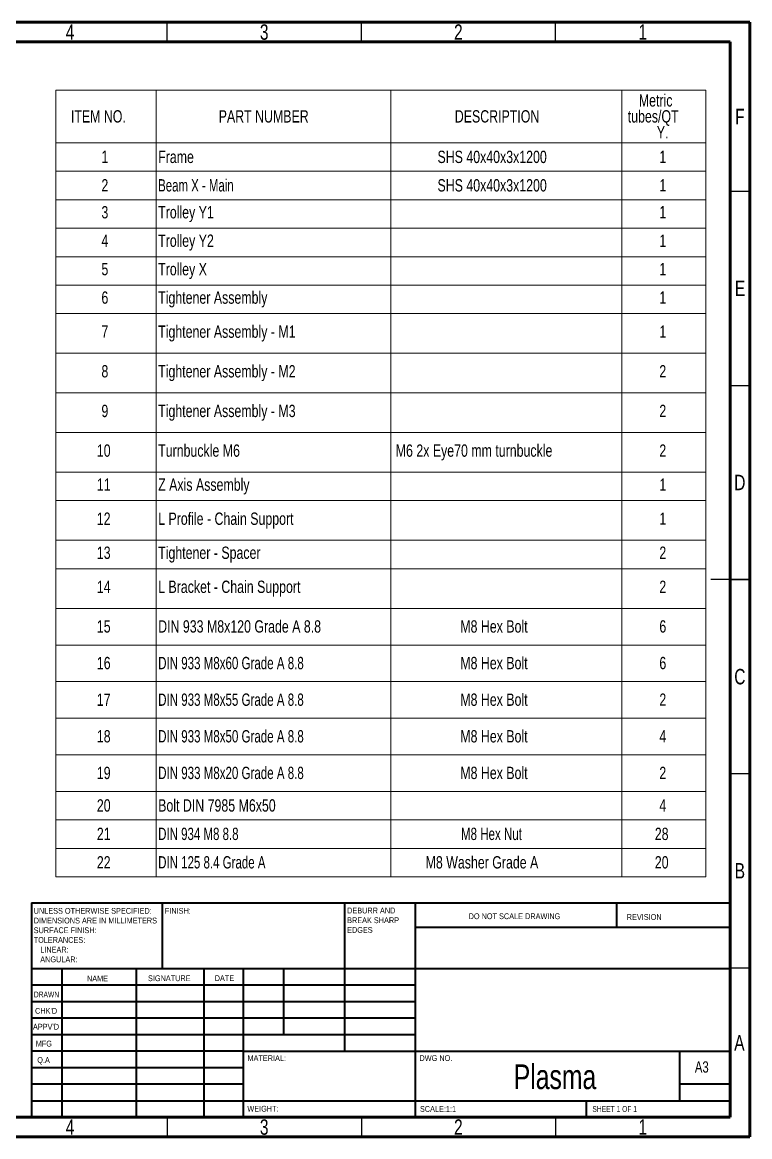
# Model space of a CAD drawing. Header units: millimetres. Extents: x 15 to 415, y 5 to 292.
# Drawn here: x 227.7 to 415, y 5 to 292 of the extents above; entities that cross this region are included whole.
import ezdxf

# ---------------------------------------------------------------- set-up
doc = ezdxf.new("R2010")
doc.units = ezdxf.units.MM
doc.styles.add('SLDTEXTSTYLE0', font='TXT', dxfattribs={"width": 0.75})
doc.styles.add('SLDTEXTSTYLE1', font='TXT', dxfattribs={"width": 0.686449})
doc.styles.add('SLDTEXTSTYLE2', font='TXT', dxfattribs={"width": 0.6875})
doc.styles.add('SLDTEXTSTYLE3', font='TXT', dxfattribs={"width": 0.692308})
doc.styles.add('SLDTEXTSTYLE4', font='TXT', dxfattribs={"width": 0.7})
doc.styles.add('SLDTEXTSTYLE5', font='TXT', dxfattribs={"width": 0.696429})
doc.styles.add('SLDTEXTSTYLE6', font='TXT', dxfattribs={"width": 0.697368})

# ---------------------------------------------------------------- blocks, each defined once
blk = doc.blocks.new('SW_NOTE_0')
at = {"color": 0, "linetype": 'Continuous', "lineweight": 0, "char_height": 1.5, "attachment_point": 1, "style": 'SLDTEXTSTYLE0'}
for s, insert in [('UNLESS OTHERWISE SPECIFIED:', (0, 1.93)), ('DIMENSIONS ARE IN MILLIMETERS', (0, -0.57)), ('TOLERANCES:', (0, -5.57)), ('SURFACE FINISH:', (0, -3.07)), ('LINEAR:', (1.69, -8.07)), ('ANGULAR:', (1.69, -10.57))]:
    blk.add_mtext(s, dxfattribs=dict(at, insert=insert))
blk = doc.blocks.new('SW_NOTE_1')
at = {"color": 0, "linetype": 'Continuous', "lineweight": 0, "char_height": 1.5, "attachment_point": 1, "style": 'SLDTEXTSTYLE0'}
for s, insert in [('DEBURR AND', (0, 1.93)), ('BREAK SHARP', (0, -0.57)), ('EDGES', (0, -3.07))]:
    blk.add_mtext(s, dxfattribs=dict(at, insert=insert))
blk = doc.blocks.new('SW_TABLEANNOTATION_0')
at = {"color": 0, "linetype": 'Continuous', "lineweight": 0}
for p, q in [((0, 0), (0, -202.54)), ((167.45, 0), (0, 0)), ((25.88, 0), (25.88, -13.54)), ((86.31, 0), (86.31, -13.54)), ((145.82, 0), (145.82, -13.54)), ((167.45, -202.54), (167.45, 0)), ((0, -13.54), (167.45, -13.54)), ((25.88, -13.54), (25.88, -202.54)), ((86.31, -13.54), (86.31, -202.54)), ((145.82, -13.54), (145.82, -202.54)), ((0, -20.86), (167.45, -20.86)), ((0, -28.19), (167.45, -28.19)), ((0, -35.52), (167.45, -35.52)), ((0, -42.84), (167.45, -42.84)), ((0, -50.17), (167.45, -50.17)), ((0, -57.5), (167.45, -57.5)), ((0, -67.71), (167.45, -67.71)), ((0, -77.92), (167.45, -77.92)), ((0, -88.13), (167.45, -88.13)), ((0, -98.34), (167.45, -98.34)), ((0, -105.67), (167.45, -105.67)), ((0, -115.88), (167.45, -115.88)), ((0, -123.21), (167.45, -123.21)), ((0, -133.42), (167.45, -133.42)), ((0, -142.85), (167.45, -142.85)), ((0, -152.27), (167.45, -152.27)), ((0, -161.7), (167.45, -161.7)), ((0, -171.13), (167.45, -171.13)), ((0, -180.56), (167.45, -180.56)), ((0, -187.89), (167.45, -187.89)), ((0, -195.22), (167.45, -195.22)), ((0, -202.54), (167.45, -202.54))]:
    blk.add_line(p, q, dxfattribs=at)
at = {"color": 0, "linetype": 'Continuous', "lineweight": 0, "attachment_point": 1}
for s, insert, char_height, style in [('Metric', (150.17, -1.01), 3.175, 'SLDTEXTSTYLE0'), ('ITEM NO.', (3.9, -5.12), 3.175, 'SLDTEXTSTYLE0'), ('PART NUMBER', (41.97, -5.12), 3.175, 'SLDTEXTSTYLE0'), ('DESCRIPTION', (102.78, -5.12), 3.175, 'SLDTEXTSTYLE0'), ('tubes/QT', (147.32, -5.12), 3.175, 'SLDTEXTSTYLE0'), ('Y.', (154.8, -9.22), 3.175, 'SLDTEXTSTYLE0'), ('1', (11.77, -15.55), 3.17, 'SLDTEXTSTYLE0'), ('Frame', (26.38, -15.55), 3.175, 'SLDTEXTSTYLE0'), ('SHS 40x40x3x1200', (98.32, -15.55), 3.175, 'SLDTEXTSTYLE0'), ('1', (155.46, -15.55), 3.17, 'SLDTEXTSTYLE0'), ('2', (11.77, -22.88), 3.17, 'SLDTEXTSTYLE0'), ('Beam X - Main', (26.38, -22.88), 3.175, 'SLDTEXTSTYLE3'), ('SHS 40x40x3x1200', (98.32, -22.88), 3.175, 'SLDTEXTSTYLE0'), ('1', (155.46, -22.88), 3.17, 'SLDTEXTSTYLE0'), ('3', (11.77, -29.81), 3.17, 'SLDTEXTSTYLE0'), ('Trolley Y1', (26.38, -29.81), 3.175, 'SLDTEXTSTYLE0'), ('1', (155.46, -29.81), 3.17, 'SLDTEXTSTYLE0'), ('4', (11.77, -37.14), 3.17, 'SLDTEXTSTYLE0'), ('Trolley Y2', (26.38, -37.14), 3.175, 'SLDTEXTSTYLE0'), ('1', (155.46, -37.14), 3.17, 'SLDTEXTSTYLE0'), ('5', (11.77, -44.47), 3.17, 'SLDTEXTSTYLE0'), ('Trolley X', (26.38, -44.47), 3.175, 'SLDTEXTSTYLE0'), ('1', (155.46, -44.47), 3.17, 'SLDTEXTSTYLE0'), ('Tightener Assembly', (26.38, -51.79), 3.175, 'SLDTEXTSTYLE0'), ('6', (11.77, -51.79), 3.17, 'SLDTEXTSTYLE0'), ('1', (155.46, -51.79), 3.17, 'SLDTEXTSTYLE0'), ('7', (11.77, -60.56), 3.17, 'SLDTEXTSTYLE0'), ('Tightener Assembly - M1', (26.38, -60.56), 3.175, 'SLDTEXTSTYLE0'), ('1', (155.46, -60.56), 3.17, 'SLDTEXTSTYLE0'), ('8', (11.77, -70.77), 3.17, 'SLDTEXTSTYLE0'), ('Tightener Assembly - M2', (26.38, -70.77), 3.175, 'SLDTEXTSTYLE0'), ('2', (155.46, -70.77), 3.17, 'SLDTEXTSTYLE0'), ('9', (11.77, -80.98), 3.17, 'SLDTEXTSTYLE0'), ('Tightener Assembly - M3', (26.38, -80.98), 3.175, 'SLDTEXTSTYLE0'), ('2', (155.46, -80.98), 3.17, 'SLDTEXTSTYLE0'), ('10', (10.59, -91.19), 3.175, 'SLDTEXTSTYLE0'), ('Turnbuckle M6', (26.38, -91.19), 3.175, 'SLDTEXTSTYLE0'), ('M6 2x Eye70 mm turnbuckle', (87.56, -91.19), 3.175, 'SLDTEXTSTYLE0'), ('2', (155.46, -91.19), 3.17, 'SLDTEXTSTYLE0'), ('11', (10.59, -99.96), 3.175, 'SLDTEXTSTYLE0'), ('Z Axis Assembly', (26.38, -99.96), 3.175, 'SLDTEXTSTYLE0'), ('1', (155.46, -99.96), 3.17, 'SLDTEXTSTYLE0'), ('12', (10.59, -108.73), 3.175, 'SLDTEXTSTYLE0'), ('L Profile - Chain Support', (26.38, -108.73), 3.175, 'SLDTEXTSTYLE0'), ('1', (155.46, -108.73), 3.17, 'SLDTEXTSTYLE0'), ('13', (10.59, -117.5), 3.175, 'SLDTEXTSTYLE0'), ('Tightener - Spacer', (26.38, -117.5), 3.175, 'SLDTEXTSTYLE0'), ('2', (155.46, -117.5), 3.17, 'SLDTEXTSTYLE0'), ('14', (10.59, -126.27), 3.175, 'SLDTEXTSTYLE0'), ('L Bracket - Chain Support', (26.38, -126.27), 3.175, 'SLDTEXTSTYLE0'), ('2', (155.46, -126.27), 3.17, 'SLDTEXTSTYLE0'), ('15', (10.59, -136.48), 3.175, 'SLDTEXTSTYLE0'), ('DIN 933 M8x120 Grade A 8.8', (26.38, -136.48), 3.175, 'SLDTEXTSTYLE0'), ('M8 Hex Bolt', (104.19, -136.48), 3.175, 'SLDTEXTSTYLE0'), ('6', (155.46, -136.48), 3.17, 'SLDTEXTSTYLE0'), ('16', (10.59, -145.91), 3.175, 'SLDTEXTSTYLE0'), ('DIN 933 M8x60 Grade A 8.8', (26.38, -145.91), 3.175, 'SLDTEXTSTYLE4'), ('M8 Hex Bolt', (104.19, -145.91), 3.175, 'SLDTEXTSTYLE0'), ('6', (155.46, -145.91), 3.17, 'SLDTEXTSTYLE0'), ('17', (10.59, -155.34), 3.175, 'SLDTEXTSTYLE0'), ('DIN 933 M8x55 Grade A 8.8', (26.38, -155.34), 3.175, 'SLDTEXTSTYLE4'), ('M8 Hex Bolt', (104.19, -155.34), 3.175, 'SLDTEXTSTYLE0'), ('2', (155.46, -155.34), 3.17, 'SLDTEXTSTYLE0'), ('18', (10.59, -164.77), 3.175, 'SLDTEXTSTYLE0'), ('DIN 933 M8x50 Grade A 8.8', (26.38, -164.77), 3.175, 'SLDTEXTSTYLE4'), ('M8 Hex Bolt', (104.19, -164.77), 3.175, 'SLDTEXTSTYLE0'), ('4', (155.46, -164.77), 3.17, 'SLDTEXTSTYLE0'), ('19', (10.59, -174.2), 3.175, 'SLDTEXTSTYLE0'), ('DIN 933 M8x20 Grade A 8.8', (26.38, -174.2), 3.175, 'SLDTEXTSTYLE4'), ('M8 Hex Bolt', (104.19, -174.2), 3.175, 'SLDTEXTSTYLE0'), ('2', (155.46, -174.2), 3.17, 'SLDTEXTSTYLE0'), ('20', (10.59, -182.58), 3.175, 'SLDTEXTSTYLE0'), ('Bolt DIN 7985 M6x50', (26.38, -182.58), 3.175, 'SLDTEXTSTYLE0'), ('4', (155.46, -182.58), 3.17, 'SLDTEXTSTYLE0'), ('21', (10.59, -189.9), 3.175, 'SLDTEXTSTYLE0'), ('DIN 934 M8 8.8', (26.38, -189.9), 3.175, 'SLDTEXTSTYLE5'), ('M8 Hex Nut', (104.37, -189.9), 3.175, 'SLDTEXTSTYLE4'), ('28', (154.29, -189.9), 3.175, 'SLDTEXTSTYLE0'), ('22', (10.59, -197.23), 3.175, 'SLDTEXTSTYLE0'), ('DIN 125 8.4 Grade A', (26.38, -197.23), 3.175, 'SLDTEXTSTYLE6'), ('M8 Washer Grade A', (95.26, -197.23), 3.175, 'SLDTEXTSTYLE0'), ('20', (154.29, -197.23), 3.175, 'SLDTEXTSTYLE0')]:
    blk.add_mtext(s, dxfattribs=dict(at, insert=insert, char_height=char_height, style=style))

msp = doc.modelspace()

# ---------------------------------------------------------------- linework, layer by layer
at = {"color": 7, "linetype": 'Continuous', "lineweight": 60}
for p, q in [((15, 292), (415, 292)), ((415, 292), (415, 5)), ((20, 287), (410, 287)), ((410, 287), (410, 10)), ((410, 10), (20, 10)), ((415, 5), (15, 5))]:
    msp.add_line(p, q, dxfattribs=at)
at = {"color": 7, "linetype": 'Continuous', "lineweight": 30}
for p, q in [((265, 287), (265, 292)), ((315, 287), (315, 292)), ((365, 287), (365, 292)), ((410, 248.5), (415, 248.5)), ((410, 198.5), (415, 198.5)), ((415, 148.5), (405, 148.5)), ((410, 148.5), (415, 148.5)), ((410, 98.5), (415, 98.5)), ((410, 48.5), (415, 48.5)), ((265, 10), (265, 5)), ((315, 10), (315, 5)), ((365, 10), (365, 5))]:
    msp.add_line(p, q, dxfattribs=at)
at = {"color": 7, "linetype": 'Continuous', "lineweight": 40}
for p, q in [((230, 65.25), (410, 65.25)), ((230, 65.25), (230, 10)), ((263.8, 48.25), (263.8, 65.25)), ((310.6, 65.25), (310.6, 27)), ((328.8, 65.25), (328.8, 10)), ((380.8, 58.88), (380.8, 65.25)), ((410, 58.88), (328.8, 58.88)), ((410, 48.25), (230, 48.25)), ((237.8, 48.25), (237.8, 10)), ((256.99, 48.25), (256.99, 10)), ((274.4, 48.25), (274.4, 10)), ((284.6, 10), (284.6, 48.25)), ((295, 31.25), (295, 48.25)), ((328.8, 44), (230, 44)), ((328.8, 39.75), (230, 39.75)), ((328.8, 35.5), (230, 35.5)), ((328.8, 31.25), (230, 31.25)), ((284.6, 27), (230, 27)), ((284.6, 27), (410, 27)), ((397, 14.25), (397, 27)), ((284.6, 22.75), (230, 22.75)), ((284.6, 18.5), (230, 18.5)), ((410, 18.5), (397, 18.5)), ((230, 14.25), (410, 14.25)), ((373, 10), (373, 14.25))]:
    msp.add_line(p, q, dxfattribs=at)

# ---------------------------------------------------------------- block references
at = {"color": 7, "linetype": 'Continuous', "lineweight": 0}
for name, p in [('SW_TABLEANNOTATION_0', (236.27, 274.48)), ('SW_NOTE_0', (230.59, 61.99)), ('SW_NOTE_1', (311.31, 62.07))]:
    msp.add_blockref(name, p, dxfattribs=at)

# ---------------------------------------------------------------- texts
for s, insert, char_height, attachment_point, style in [('4', (239.96, 291.47), 3.97, 2, 'SLDTEXTSTYLE0'), ('3', (289.96, 291.47), 3.97, 2, 'SLDTEXTSTYLE0'), ('2', (339.96, 291.47), 3.97, 2, 'SLDTEXTSTYLE0'), ('1', (387.46, 291.47), 3.97, 2, 'SLDTEXTSTYLE0'), ('F', (412.46, 269.72), 3.97, 2, 'SLDTEXTSTYLE0'), ('E', (412.51, 225.47), 3.97, 2, 'SLDTEXTSTYLE0'), ('D', (412.45, 175.47), 3.97, 2, 'SLDTEXTSTYLE0'), ('C', (412.46, 125.47), 3.97, 2, 'SLDTEXTSTYLE0'), ('B', (412.47, 75.47), 3.97, 2, 'SLDTEXTSTYLE0'), ('FINISH:', (264.37, 63.92), 1.5, 1, 'SLDTEXTSTYLE0'), ('DO NOT SCALE DRAWING', (342.61, 62.53), 1.5, 1, 'SLDTEXTSTYLE0'), ('REVISION', (383.33, 62.33), 1.5, 1, 'SLDTEXTSTYLE0'), ('NAME', (244.32, 46.5), 1.5, 1, 'SLDTEXTSTYLE0'), ('SIGNATURE', (260.03, 46.56), 1.5, 1, 'SLDTEXTSTYLE0'), ('DATE', (277.21, 46.58), 1.5, 1, 'SLDTEXTSTYLE0'), ('DRAWN', (230.64, 42.38), 1.5, 1, 'SLDTEXTSTYLE1'), ("CHK'D", (230.94, 38.16), 1.5, 1, 'SLDTEXTSTYLE0'), ("APPV'D", (230.4, 34.07), 1.5, 1, 'SLDTEXTSTYLE0'), ('MFG', (231.12, 29.72), 1.5, 1, 'SLDTEXTSTYLE0'), ('A', (412.34, 31.17), 3.97, 2, 'SLDTEXTSTYLE0'), ('MATERIAL:', (285.65, 25.99), 1.5, 1, 'SLDTEXTSTYLE0'), ('DWG NO.', (329.95, 25.99), 1.5, 1, 'SLDTEXTSTYLE0'), ('Q.A', (231.51, 25.5), 1.5, 1, 'SLDTEXTSTYLE0'), ('Plasma', (364.85, 23.61), 6.35, 2, 'SLDTEXTSTYLE0'), ('A3', (400.87, 24.41), 2.91, 1, 'SLDTEXTSTYLE0'), ('WEIGHT:', (285.62, 12.95), 1.499, 1, 'SLDTEXTSTYLE0'), ('SCALE:1:1', (330.07, 12.9), 1.5, 1, 'SLDTEXTSTYLE0'), ('SHEET 1 OF 1', (374.48, 12.9), 1.5, 1, 'SLDTEXTSTYLE2'), ('4', (239.96, 9.47), 3.97, 2, 'SLDTEXTSTYLE0'), ('3', (289.96, 9.47), 3.97, 2, 'SLDTEXTSTYLE0'), ('2', (339.96, 9.47), 3.97, 2, 'SLDTEXTSTYLE0'), ('1', (387.46, 9.47), 3.97, 2, 'SLDTEXTSTYLE0')]:
    msp.add_mtext(s, dxfattribs=dict(at, insert=insert, char_height=char_height, attachment_point=attachment_point, style=style))

doc.saveas('drawing.dxf')
